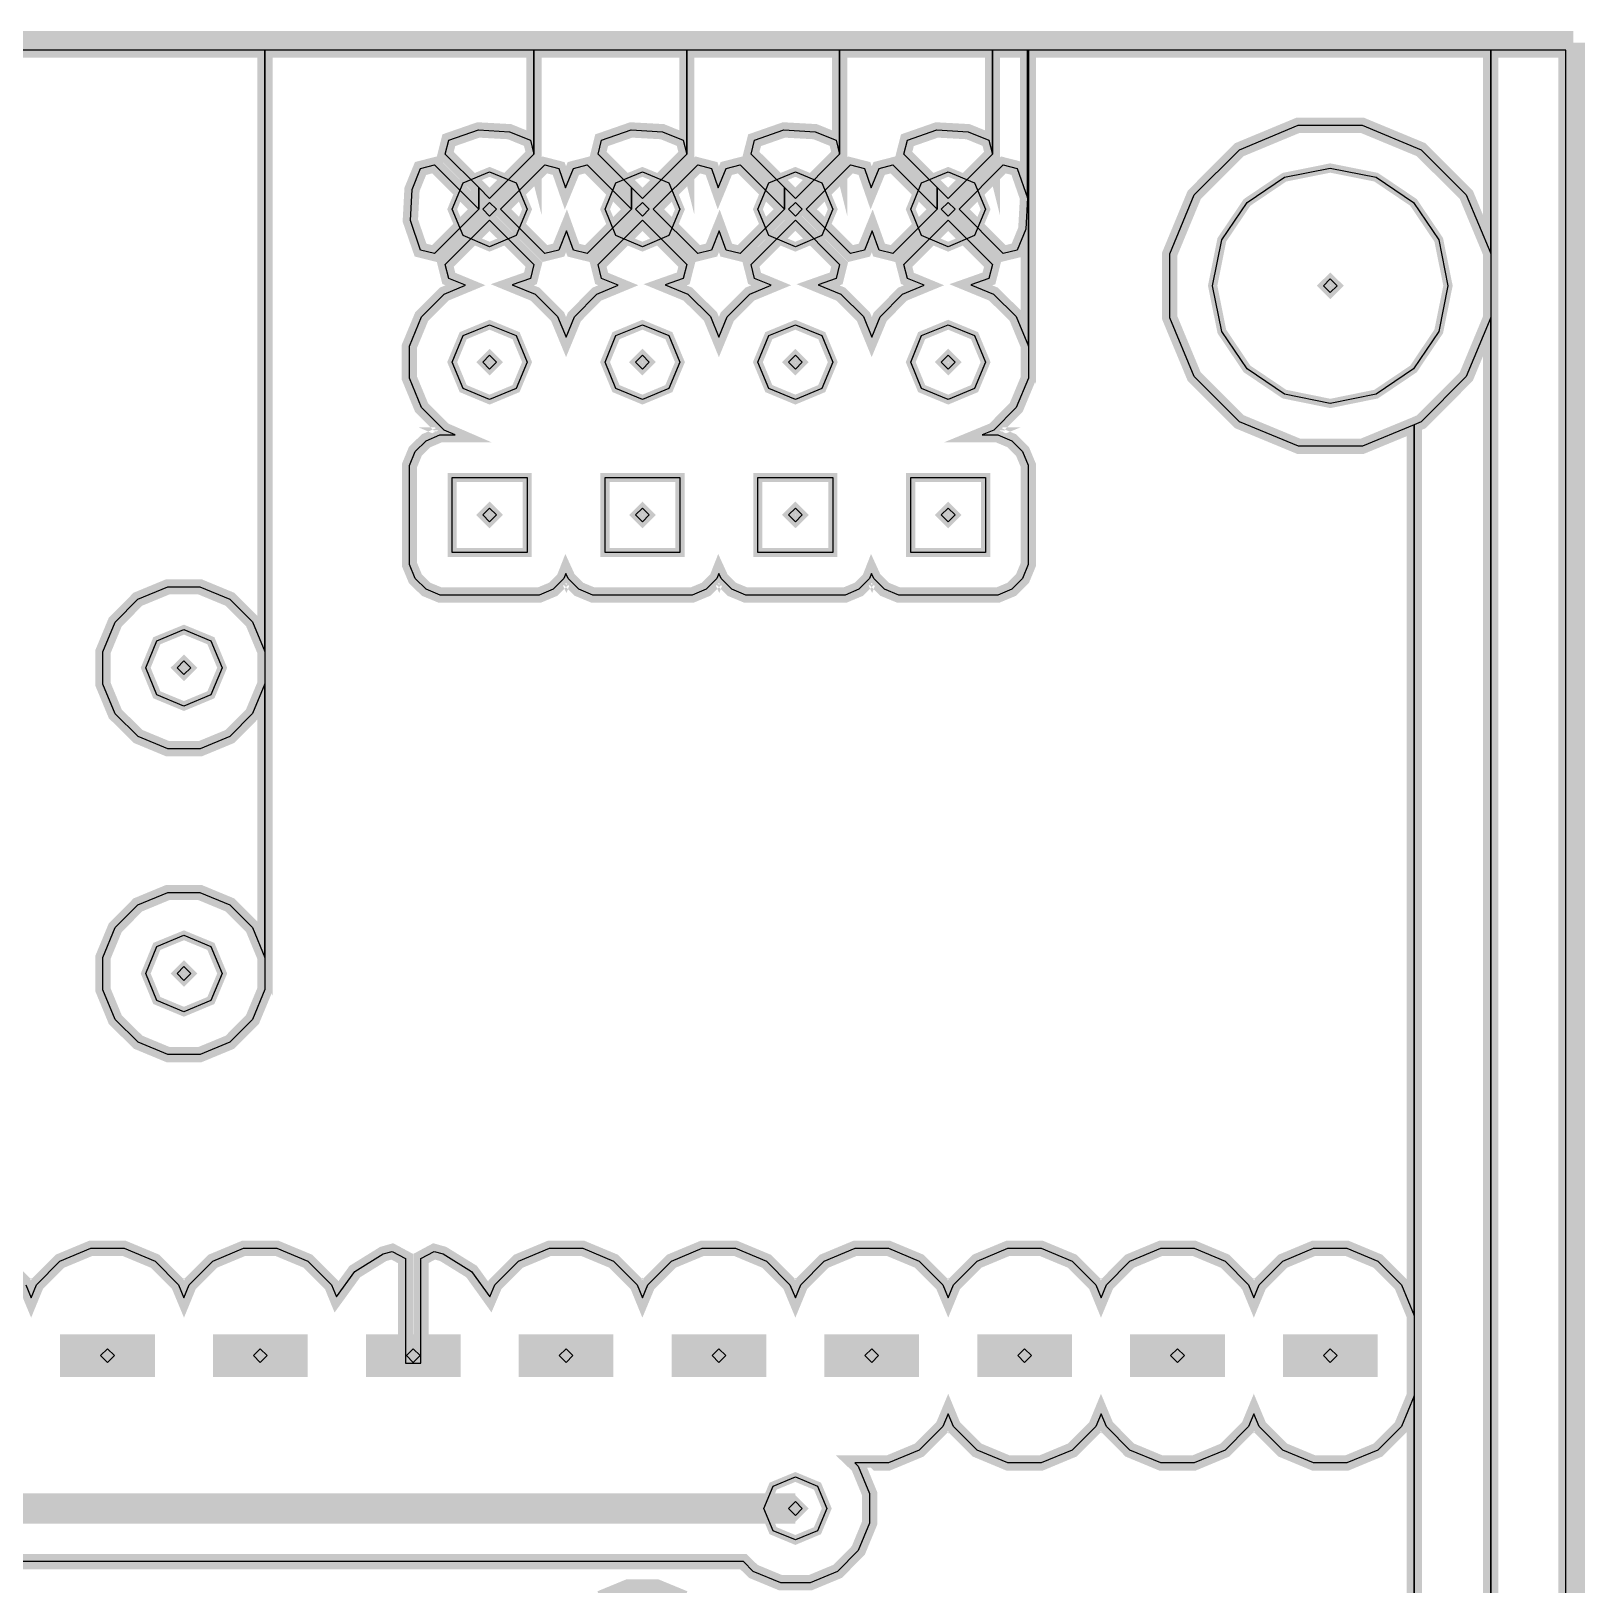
# Model space of a CAD drawing. Extents: x 0 to 6.22, y 0 to 4.04.
# Drawn here: x 3.082 to 4.099, y 0.967 to 1.984 of the extents above; entities that cross this region are included whole.
import ezdxf

# ---------------------------------------------------------------- set-up
doc = ezdxf.new("R2010")
doc.units = 0
doc.layers.get('0').update_dxf_attribs({"linetype": 'CONTINUOUS'})

msp = doc.modelspace()

# ---------------------------------------------------------------- linework, layer by layer
at = {"color": 0}
for points, const_width in [([(4.09158, 1.97613), (2.1231, 1.97613)], 0.015), ([(4.09158, 0.00764974), (4.09158, 1.97613)], 0.015), ([(3.06358, 1.17882), (3.079, 1.16341), (3.08251, 1.15495), (3.08599, 1.16341), (3.1014, 1.17882), (3.12158, 1.18723), (3.14339, 1.18723), (3.16357, 1.17882), (3.17899, 1.16341), (3.18251, 1.15495), (3.18599, 1.16341), (3.20139, 1.17882), (3.22157, 1.18723), (3.24337, 1.18723), (3.26361, 1.17882), (3.27903, 1.16341), (3.28228, 1.15544), (3.29432, 1.17204), (3.31287, 1.18354), (3.31879, 1.18522), (3.32747, 1.18056), (3.32747, 1.11203), (3.33751, 1.11203), (3.33751, 1.18056), (3.34619, 1.18522), (3.35211, 1.18354), (3.37071, 1.17204), (3.3826, 1.15544), (3.38601, 1.16341), (3.40142, 1.17882), (3.4216, 1.18723), (3.44342, 1.18723), (3.4636, 1.17882), (3.479, 1.16341), (3.48247, 1.15495), (3.486, 1.16341), (3.50142, 1.17882), (3.5216, 1.18723), (3.5434, 1.18723), (3.56358, 1.17882), (3.579, 1.16341), (3.58251, 1.15495), (3.58599, 1.16341), (3.6014, 1.17882), (3.62158, 1.18723), (3.64339, 1.18723), (3.66357, 1.17882), (3.67899, 1.16341), (3.68251, 1.15495), (3.68599, 1.16341), (3.70139, 1.17882), (3.72157, 1.18723), (3.74338, 1.18723), (3.76361, 1.17882), (3.77903, 1.16341), (3.7825, 1.15495), (3.78603, 1.16341), (3.80138, 1.17882), (3.82161, 1.18723), (3.84343, 1.18723), (3.86361, 1.17882), (3.87901, 1.16341), (3.88249, 1.15495), (3.88601, 1.16341), (3.90142, 1.17882), (3.9216, 1.18723), (3.94342, 1.18723), (3.9636, 1.17882), (3.979, 1.16341), (3.98742, 1.14323), (3.98742, 1.72601), (3.9535, 1.71203), (3.91168, 1.71203), (3.8731, 1.72803), (3.84347, 1.75754), (3.82747, 1.796), (3.82747, 1.83783), (3.84347, 1.87642), (3.87299, 1.90603), (3.91151, 1.92204), (3.95329, 1.92204), (3.99192, 1.90603), (4.02149, 1.87651), (4.03749, 1.83806), (4.03749, 1.97114), (3.73503, 1.97114), (3.73503, 1.75662), (3.727, 1.73736), (3.71229, 1.72254), (3.70481, 1.71946), (3.7149, 1.71946), (3.72412, 1.7156), (3.73112, 1.70861), (3.73492, 1.69954), (3.73492, 1.6346), (3.73112, 1.62543), (3.72412, 1.61843), (3.715, 1.61464), (3.65012, 1.61464), (3.6409, 1.61843), (3.6339, 1.62543), (3.63238, 1.62875), (3.63108, 1.62543), (3.62408, 1.61843), (3.61501, 1.61464), (3.55007, 1.61464), (3.5409, 1.61843), (3.5339, 1.62543), (3.53239, 1.62875), (3.53108, 1.62543), (3.52408, 1.61843), (3.51497, 1.61464), (3.45008, 1.61464), (3.44092, 1.61843), (3.43392, 1.62543), (3.4324, 1.62875), (3.4311, 1.62543), (3.4241, 1.61843), (3.41499, 1.61464), (3.3501, 1.61464), (3.34093, 1.61843), (3.33388, 1.62543), (3.33008, 1.63456), (3.33008, 1.69943), (3.33388, 1.70861), (3.34093, 1.7156), (3.34999, 1.71946), (3.35992, 1.71946), (3.35281, 1.72254), (3.338, 1.73725), (3.33003, 1.75651), (3.33003, 1.77746), (3.338, 1.79671), (3.35271, 1.81153), (3.36669, 1.81733), (3.35579, 1.82183), (3.35351, 1.83094), (3.38249, 1.85992), (3.41151, 1.83094), (3.40918, 1.82183), (3.39729, 1.81765), (3.41222, 1.81153), (3.42697, 1.79682), (3.43251, 1.78342), (3.43799, 1.79671), (3.45269, 1.81153), (3.46669, 1.81733), (3.45578, 1.82183), (3.4535, 1.83094), (3.48247, 1.85992), (3.5115, 1.83094), (3.50917, 1.82183), (3.49729, 1.81765), (3.51221, 1.81153), (3.52701, 1.79682), (3.5325, 1.78342), (3.53797, 1.79671), (3.55268, 1.81153), (3.56668, 1.81733), (3.55583, 1.82183), (3.5535, 1.83094), (3.58251, 1.85992), (3.61149, 1.83094), (3.60921, 1.82183), (3.59733, 1.81765), (3.61219, 1.81153), (3.62701, 1.79682), (3.63249, 1.78342), (3.63803, 1.79671), (3.65267, 1.81153), (3.66672, 1.81733), (3.65582, 1.82183), (3.65349, 1.83094), (3.68251, 1.85992), (3.71149, 1.83094), (3.70919, 1.82183), (3.69732, 1.81765), (3.71218, 1.81153), (3.727, 1.79682), (3.73503, 1.7775), (3.73503, 1.97114), (3.73443, 1.97114), (3.73443, 1.87446), (3.73329, 1.854), (3.72771, 1.84033), (3.71858, 1.83806), (3.68961, 1.86703), (3.71858, 1.89606), (3.72771, 1.89372), (3.73443, 1.87446), (3.73443, 1.97114), (3.71149, 1.97114), (3.71149, 1.9031), (3.68251, 1.87414), (3.6754, 1.88124), (3.6754, 1.86703), (3.64638, 1.83806), (3.63732, 1.84033), (3.63281, 1.85292), (3.62771, 1.84033), (3.6186, 1.83806), (3.58957, 1.86703), (3.6186, 1.89606), (3.62771, 1.89372), (3.63211, 1.88103), (3.63732, 1.89372), (3.64638, 1.89606), (3.6754, 1.86703), (3.6754, 1.88124), (3.65349, 1.9031), (3.65582, 1.91222), (3.67507, 1.91894), (3.69547, 1.91781), (3.70919, 1.91222), (3.71149, 1.9031), (3.71149, 1.97114), (3.61149, 1.97114), (3.61149, 1.9031), (3.58251, 1.87414), (3.57542, 1.88124), (3.57542, 1.86703), (3.54639, 1.83806), (3.53733, 1.84033), (3.53276, 1.85292), (3.52767, 1.84033), (3.51861, 1.83806), (3.48958, 1.86703), (3.51861, 1.89606), (3.52767, 1.89372), (3.53211, 1.88103), (3.53733, 1.89372), (3.54639, 1.89606), (3.57542, 1.86703), (3.57542, 1.88124), (3.5535, 1.9031), (3.55583, 1.91222), (3.57508, 1.91894), (3.59549, 1.91781), (3.60921, 1.91222), (3.61149, 1.9031), (3.61149, 1.97114), (3.5115, 1.97114), (3.5115, 1.9031), (3.48247, 1.87414), (3.47542, 1.88124), (3.47542, 1.86703), (3.4464, 1.83806), (3.43728, 1.84033), (3.43278, 1.85292), (3.42768, 1.84033), (3.41863, 1.83806), (3.3896, 1.86703), (3.41863, 1.89606), (3.42768, 1.89372), (3.43207, 1.88103), (3.43728, 1.89372), (3.4464, 1.89606), (3.47542, 1.86703), (3.47542, 1.88124), (3.4535, 1.9031), (3.45578, 1.91222), (3.4751, 1.91894), (3.4955, 1.91781), (3.50917, 1.91222), (3.5115, 1.9031), (3.5115, 1.97114), (3.41151, 1.97114), (3.41151, 1.9031), (3.38249, 1.87414), (3.37537, 1.88124), (3.37537, 1.86703), (3.3464, 1.83806), (3.33729, 1.84033), (3.33062, 1.85965), (3.33171, 1.88004), (3.33729, 1.89372), (3.3464, 1.89606), (3.37537, 1.86703), (3.37537, 1.88124), (3.35351, 1.9031), (3.35579, 1.91222), (3.37511, 1.91894), (3.39551, 1.91781), (3.40918, 1.91222), (3.41151, 1.9031), (3.41151, 1.97114), (3.23551, 1.97114), (3.23551, 1.35655), (3.22738, 1.33702), (3.21263, 1.3221), (3.19308, 1.31402), (3.17199, 1.31402), (3.1525, 1.3221), (3.13758, 1.33691), (3.1295, 1.35645), (3.1295, 1.37755), (3.13758, 1.39703), (3.1524, 1.41194), (3.17193, 1.42003), (3.19299, 1.42003), (3.21251, 1.41194), (3.22738, 1.39714), (3.23551, 1.3776), (3.23551, 1.55653), (3.22738, 1.53706), (3.21263, 1.52214), (3.19308, 1.51406), (3.17199, 1.51406), (3.1525, 1.52214), (3.13758, 1.53694), (3.1295, 1.55642), (3.1295, 1.57753), (3.13758, 1.597), (3.1524, 1.61193), (3.17193, 1.62001), (3.19299, 1.62001), (3.21251, 1.61193), (3.22738, 1.59711), (3.23551, 1.57764), (3.23551, 1.97114), (3.035, 1.97114)], 0.01), ([(3.079, 1.16341), (3.08251, 1.15495), (3.08599, 1.16341), (3.1014, 1.17882), (3.12158, 1.18723), (3.14339, 1.18723), (3.16357, 1.17882), (3.17899, 1.16341), (3.18251, 1.15495), (3.18599, 1.16341), (3.20139, 1.17882), (3.22157, 1.18723), (3.24337, 1.18723), (3.26361, 1.17882), (3.27903, 1.16341), (3.28228, 1.15544), (3.29432, 1.17204), (3.31287, 1.18354), (3.31879, 1.18522), (3.32747, 1.18056), (3.32747, 1.11203), (3.33751, 1.11203), (3.33751, 1.18056), (3.34619, 1.18522), (3.35211, 1.18354), (3.37071, 1.17204), (3.3826, 1.15544), (3.38601, 1.16341), (3.40142, 1.17882), (3.4216, 1.18723), (3.44342, 1.18723), (3.4636, 1.17882), (3.479, 1.16341), (3.48247, 1.15495), (3.486, 1.16341), (3.50142, 1.17882), (3.5216, 1.18723), (3.5434, 1.18723), (3.56358, 1.17882), (3.579, 1.16341), (3.58251, 1.15495), (3.58599, 1.16341), (3.6014, 1.17882), (3.62158, 1.18723), (3.64339, 1.18723), (3.66357, 1.17882), (3.67899, 1.16341), (3.68251, 1.15495), (3.68599, 1.16341), (3.70139, 1.17882), (3.72157, 1.18723), (3.74338, 1.18723), (3.76361, 1.17882), (3.77903, 1.16341), (3.7825, 1.15495), (3.78603, 1.16341), (3.80138, 1.17882), (3.82161, 1.18723), (3.84343, 1.18723), (3.86361, 1.17882), (3.87901, 1.16341), (3.88249, 1.15495), (3.88601, 1.16341), (3.90142, 1.17882), (3.9216, 1.18723), (3.94342, 1.18723), (3.9636, 1.17882), (3.979, 1.16341), (3.98742, 1.14323), (3.98742, 1.72601), (3.9535, 1.71203), (3.91168, 1.71203), (3.8731, 1.72803), (3.84347, 1.75754), (3.82747, 1.796), (3.82747, 1.83783), (3.84347, 1.87642), (3.87299, 1.90603), (3.91151, 1.92204), (3.95329, 1.92204), (3.99192, 1.90603), (4.02149, 1.87651), (4.03749, 1.83806), (4.03749, 1.97114), (3.73503, 1.97114), (3.73503, 1.75662), (3.727, 1.73736), (3.71229, 1.72254), (3.70481, 1.71946), (3.7149, 1.71946), (3.72412, 1.7156), (3.73112, 1.70861), (3.73492, 1.69954), (3.73492, 1.6346), (3.73112, 1.62543), (3.72412, 1.61843), (3.715, 1.61464), (3.65012, 1.61464), (3.6409, 1.61843), (3.6339, 1.62543), (3.63238, 1.62875), (3.63108, 1.62543), (3.62408, 1.61843), (3.61501, 1.61464), (3.55007, 1.61464), (3.5409, 1.61843), (3.5339, 1.62543), (3.53239, 1.62875), (3.53108, 1.62543), (3.52408, 1.61843), (3.51497, 1.61464), (3.45008, 1.61464), (3.44092, 1.61843), (3.43392, 1.62543), (3.4324, 1.62875), (3.4311, 1.62543), (3.4241, 1.61843), (3.41499, 1.61464), (3.3501, 1.61464), (3.34093, 1.61843), (3.33388, 1.62543), (3.33008, 1.63456), (3.33008, 1.69943), (3.33388, 1.70861), (3.34093, 1.7156), (3.34999, 1.71946), (3.35992, 1.71946), (3.35281, 1.72254), (3.338, 1.73725), (3.33003, 1.75651), (3.33003, 1.77746), (3.338, 1.79671), (3.35271, 1.81153), (3.36669, 1.81733), (3.35579, 1.82183), (3.35351, 1.83094), (3.38249, 1.85992), (3.41151, 1.83094), (3.40918, 1.82183), (3.39729, 1.81765), (3.41222, 1.81153), (3.42697, 1.79682), (3.43251, 1.78342), (3.43799, 1.79671), (3.45269, 1.81153), (3.46669, 1.81733), (3.45578, 1.82183), (3.4535, 1.83094), (3.48247, 1.85992), (3.5115, 1.83094), (3.50917, 1.82183), (3.49729, 1.81765), (3.51221, 1.81153), (3.52701, 1.79682), (3.5325, 1.78342), (3.53797, 1.79671), (3.55268, 1.81153), (3.56668, 1.81733), (3.55583, 1.82183), (3.5535, 1.83094), (3.58251, 1.85992), (3.61149, 1.83094), (3.60921, 1.82183), (3.59733, 1.81765), (3.61219, 1.81153), (3.62701, 1.79682), (3.63249, 1.78342), (3.63803, 1.79671), (3.65267, 1.81153), (3.66672, 1.81733), (3.65582, 1.82183), (3.65349, 1.83094), (3.68251, 1.85992), (3.71149, 1.83094), (3.70919, 1.82183), (3.69732, 1.81765), (3.71218, 1.81153), (3.727, 1.79682), (3.73503, 1.7775), (3.73503, 1.97114), (3.73443, 1.97114), (3.73443, 1.87446), (3.73329, 1.854), (3.72771, 1.84033), (3.71858, 1.83806), (3.68961, 1.86703), (3.71858, 1.89606), (3.72771, 1.89372), (3.73443, 1.87446), (3.73443, 1.97114), (3.71149, 1.97114), (3.71149, 1.9031), (3.68251, 1.87414), (3.6754, 1.88124), (3.6754, 1.86703), (3.64638, 1.83806), (3.63732, 1.84033), (3.63281, 1.85292), (3.62771, 1.84033), (3.6186, 1.83806), (3.58957, 1.86703), (3.6186, 1.89606), (3.62771, 1.89372), (3.63211, 1.88103), (3.63732, 1.89372), (3.64638, 1.89606), (3.6754, 1.86703), (3.6754, 1.88124), (3.65349, 1.9031), (3.65582, 1.91222), (3.67507, 1.91894), (3.69547, 1.91781), (3.70919, 1.91222), (3.71149, 1.9031), (3.71149, 1.97114), (3.61149, 1.97114), (3.61149, 1.9031), (3.58251, 1.87414), (3.57542, 1.88124), (3.57542, 1.86703), (3.54639, 1.83806), (3.53733, 1.84033), (3.53276, 1.85292), (3.52767, 1.84033), (3.51861, 1.83806), (3.48958, 1.86703), (3.51861, 1.89606), (3.52767, 1.89372), (3.53211, 1.88103), (3.53733, 1.89372), (3.54639, 1.89606), (3.57542, 1.86703), (3.57542, 1.88124), (3.5535, 1.9031), (3.55583, 1.91222), (3.57508, 1.91894), (3.59549, 1.91781), (3.60921, 1.91222), (3.61149, 1.9031), (3.61149, 1.97114), (3.5115, 1.97114), (3.5115, 1.9031), (3.48247, 1.87414), (3.47542, 1.88124), (3.47542, 1.86703), (3.4464, 1.83806), (3.43728, 1.84033), (3.43278, 1.85292), (3.42768, 1.84033), (3.41863, 1.83806), (3.3896, 1.86703), (3.41863, 1.89606), (3.42768, 1.89372), (3.43207, 1.88103), (3.43728, 1.89372), (3.4464, 1.89606), (3.47542, 1.86703), (3.47542, 1.88124), (3.4535, 1.9031), (3.45578, 1.91222), (3.4751, 1.91894), (3.4955, 1.91781), (3.50917, 1.91222), (3.5115, 1.9031), (3.5115, 1.97114), (3.41151, 1.97114), (3.41151, 1.9031), (3.38249, 1.87414), (3.37537, 1.88124), (3.37537, 1.86703), (3.3464, 1.83806), (3.33729, 1.84033), (3.33062, 1.85965), (3.33171, 1.88004), (3.33729, 1.89372), (3.3464, 1.89606), (3.37537, 1.86703), (3.37537, 1.88124), (3.35351, 1.9031), (3.35579, 1.91222), (3.37511, 1.91894), (3.39551, 1.91781), (3.40918, 1.91222), (3.41151, 1.9031), (3.41151, 1.97114), (3.23551, 1.97114), (3.23551, 1.35655), (3.22738, 1.33702), (3.21263, 1.3221), (3.19308, 1.31402), (3.17199, 1.31402), (3.1525, 1.3221), (3.13758, 1.33691), (3.1295, 1.35645), (3.1295, 1.37755), (3.13758, 1.39703), (3.1524, 1.41194), (3.17193, 1.42003), (3.19299, 1.42003), (3.21251, 1.41194), (3.22738, 1.39714), (3.23551, 1.3776), (3.23551, 1.55653), (3.22738, 1.53706), (3.21263, 1.52214), (3.19308, 1.51406), (3.17199, 1.51406), (3.1525, 1.52214), (3.13758, 1.53694), (3.1295, 1.55642), (3.1295, 1.57753), (3.13758, 1.597), (3.1524, 1.61193), (3.17193, 1.62001), (3.19299, 1.62001), (3.21251, 1.61193), (3.22738, 1.59711), (3.23551, 1.57764), (3.23551, 1.97114), (3.035, 1.97114)], 0.006), ([(4.08658, 1.97114), (4.03749, 1.97114), (4.03749, 0.146212)], 0.01), ([(4.08658, 0.0126411), (4.08658, 1.97114), (4.08658, 1.97114), (4.03749, 1.97114), (4.03749, 0.146212)], 0.006), ([(4.08658, 0.0126411), (4.08658, 1.97114)], 0.01), ([(3.40701, 1.86703), (3.39979, 1.84978), (3.38249, 1.84256), (3.36518, 1.84978), (3.35801, 1.86703), (3.36518, 1.88439), (3.38249, 1.89154), (3.39979, 1.88439), (3.40701, 1.86703)], 0.006), ([(3.507, 1.86703), (3.49978, 1.84978), (3.48247, 1.84256), (3.46517, 1.84978), (3.45801, 1.86703), (3.46517, 1.88439), (3.48247, 1.89154), (3.49978, 1.88439), (3.507, 1.86703)], 0.006), ([(3.60699, 1.86703), (3.59978, 1.84978), (3.58251, 1.84256), (3.56515, 1.84978), (3.558, 1.86703), (3.56515, 1.88439), (3.58251, 1.89154), (3.59978, 1.88439), (3.60699, 1.86703)], 0.006), ([(3.70697, 1.86703), (3.69976, 1.84978), (3.68251, 1.84256), (3.66515, 1.84978), (3.65799, 1.86703), (3.66515, 1.88439), (3.68251, 1.89154), (3.69976, 1.88439), (3.70697, 1.86703)], 0.006), ([(4.0095, 1.81706), (4.00342, 1.78711), (3.98693, 1.76258), (3.96246, 1.7461), (3.93251, 1.74001), (3.9025, 1.7461), (3.87804, 1.76258), (3.86154, 1.78711), (3.85553, 1.81706), (3.86154, 1.84706), (3.87804, 1.87153), (3.9025, 1.88803), (3.93251, 1.89404), (3.96246, 1.88803), (3.98693, 1.87153), (4.00342, 1.84706), (4.0095, 1.81706)], 0.006), ([(4.03749, 0.188043), (4.03749, 1.79622), (4.02149, 1.75765), (3.99203, 1.72803), (3.98742, 1.72601), (3.98742, 0.790853)], 0.01), ([(4.03749, 0.188043), (4.03749, 1.79622), (4.02149, 1.75765), (3.99203, 1.72803), (3.98742, 1.72601), (3.98742, 0.790853)], 0.006), ([(3.40701, 1.76704), (3.39979, 1.74972), (3.38249, 1.74251), (3.36518, 1.74972), (3.35801, 1.76704), (3.36518, 1.78435), (3.38249, 1.7915), (3.39979, 1.78435), (3.40701, 1.76704)], 0.006), ([(3.507, 1.76704), (3.49978, 1.74972), (3.48247, 1.74251), (3.46517, 1.74972), (3.45801, 1.76704), (3.46517, 1.78435), (3.48247, 1.7915), (3.49978, 1.78435), (3.507, 1.76704)], 0.006), ([(3.60699, 1.76704), (3.59978, 1.74972), (3.58251, 1.74251), (3.56515, 1.74972), (3.558, 1.76704), (3.56515, 1.78435), (3.58251, 1.7915), (3.59978, 1.78435), (3.60699, 1.76704)], 0.006), ([(3.70697, 1.76704), (3.69976, 1.74972), (3.68251, 1.74251), (3.66515, 1.74972), (3.65799, 1.76704), (3.66515, 1.78435), (3.68251, 1.7915), (3.69976, 1.78435), (3.70697, 1.76704)], 0.006), ([(3.20751, 1.56706), (3.20014, 1.54938), (3.18251, 1.54204), (3.16476, 1.54938), (3.1575, 1.56706), (3.16476, 1.58475), (3.18251, 1.59201), (3.20014, 1.58475), (3.20751, 1.56706)], 0.006), ([(3.20751, 1.36702), (3.20014, 1.34939), (3.18251, 1.34201), (3.16476, 1.34939), (3.1575, 1.36702), (3.16476, 1.38477), (3.18251, 1.39204), (3.20014, 1.38477), (3.20751, 1.36702)], 0.006), ([(3.13249, 1.10303), (3.13249, 1.13102)], 0.062), ([(3.23247, 1.10303), (3.23247, 1.13102)], 0.062), ([(3.33251, 1.10303), (3.33251, 1.13102)], 0.062), ([(3.43251, 1.10303), (3.43251, 1.13102)], 0.062), ([(3.5325, 1.10303), (3.5325, 1.13102)], 0.062), ([(3.63249, 1.10303), (3.63249, 1.13102)], 0.062), ([(3.73247, 1.10303), (3.73247, 1.13102)], 0.062), ([(3.83251, 1.10303), (3.83251, 1.13102)], 0.062), ([(3.93251, 1.10303), (3.93251, 1.13102)], 0.062), ([(3.98742, 0.843207), (3.98742, 1.09082), (3.979, 1.07064), (3.9636, 1.05523), (3.94342, 1.04682), (3.9216, 1.04682), (3.90142, 1.05523), (3.88601, 1.07064), (3.88249, 1.07905), (3.87901, 1.07064), (3.86361, 1.05523), (3.84343, 1.04682), (3.82161, 1.04682), (3.80138, 1.05523), (3.78603, 1.07064), (3.7825, 1.07905), (3.77903, 1.07064), (3.76361, 1.05523), (3.74338, 1.04682), (3.72157, 1.04682), (3.70139, 1.05523), (3.68599, 1.07064), (3.68251, 1.07905), (3.67899, 1.07064), (3.66357, 1.05523), (3.64339, 1.04682), (3.62142, 1.04682), (3.62369, 1.04465), (3.63108, 1.02675), (3.63108, 1.00743), (3.62369, 0.989529), (3.61008, 0.975857), (3.59218, 0.968425), (3.57292, 0.968425), (3.55501, 0.975857), (3.5485, 0.98226), (2.76639, 0.98226)], 0.01), ([(3.98742, 0.843207), (3.98742, 1.09082), (3.979, 1.07064), (3.9636, 1.05523), (3.94342, 1.04682), (3.9216, 1.04682), (3.90142, 1.05523), (3.88601, 1.07064), (3.88249, 1.07905), (3.87901, 1.07064), (3.86361, 1.05523), (3.84343, 1.04682), (3.82161, 1.04682), (3.80138, 1.05523), (3.78603, 1.07064), (3.7825, 1.07905), (3.77903, 1.07064), (3.76361, 1.05523), (3.74338, 1.04682), (3.72157, 1.04682), (3.70139, 1.05523), (3.68599, 1.07064), (3.68251, 1.07905), (3.67899, 1.07064), (3.66357, 1.05523), (3.64339, 1.04682), (3.62142, 1.04682), (3.62369, 1.04465), (3.63108, 1.02675), (3.63108, 1.00743), (3.62369, 0.989529), (3.61008, 0.975857), (3.59218, 0.968425), (3.57292, 0.968425), (3.55501, 0.975857), (3.5485, 0.98226), (2.76639, 0.98226)], 0.006), ([(3.60308, 1.01704), (3.597, 1.0025), (3.58251, 0.996419), (3.56793, 1.0025), (3.5619, 1.01704), (3.56793, 1.03163), (3.58251, 1.03765), (3.597, 1.03163), (3.60308, 1.01704)], 0.006), ([(3.58251, 1.01704), (2.73247, 1.01704)], 0.0197), ([(3.45492, 0.958225), (3.47282, 0.965603), (3.49208, 0.965603), (3.50999, 0.958225)], 0.01), ([(3.45492, 0.958225), (3.47282, 0.965603), (3.49208, 0.965603), (3.50999, 0.958225)], 0.006)]:
    msp.add_lwpolyline(points, dxfattribs=dict(at, const_width=const_width))
for points in [[(3.079, 1.16341), (3.08251, 1.15495), (3.08599, 1.16341), (3.1014, 1.17882), (3.12158, 1.18723), (3.14339, 1.18723), (3.16357, 1.17882), (3.17899, 1.16341), (3.18251, 1.15495), (3.18599, 1.16341), (3.20139, 1.17882), (3.22157, 1.18723), (3.24337, 1.18723), (3.26361, 1.17882), (3.27903, 1.16341), (3.28228, 1.15544), (3.29432, 1.17204), (3.31287, 1.18354), (3.31879, 1.18522), (3.32747, 1.18056), (3.32747, 1.11203), (3.33751, 1.11203), (3.33751, 1.18056), (3.34619, 1.18522), (3.35211, 1.18354), (3.37071, 1.17204), (3.3826, 1.15544), (3.38601, 1.16341), (3.40142, 1.17882), (3.4216, 1.18723), (3.44342, 1.18723), (3.4636, 1.17882), (3.479, 1.16341), (3.48247, 1.15495), (3.486, 1.16341), (3.50142, 1.17882), (3.5216, 1.18723), (3.5434, 1.18723), (3.56358, 1.17882), (3.579, 1.16341), (3.58251, 1.15495), (3.58599, 1.16341), (3.6014, 1.17882), (3.62158, 1.18723), (3.64339, 1.18723), (3.66357, 1.17882), (3.67899, 1.16341), (3.68251, 1.15495), (3.68599, 1.16341), (3.70139, 1.17882), (3.72157, 1.18723), (3.74338, 1.18723), (3.76361, 1.17882), (3.77903, 1.16341), (3.7825, 1.15495), (3.78603, 1.16341), (3.80138, 1.17882), (3.82161, 1.18723), (3.84343, 1.18723), (3.86361, 1.17882), (3.87901, 1.16341), (3.88249, 1.15495), (3.88601, 1.16341), (3.90142, 1.17882), (3.9216, 1.18723), (3.94342, 1.18723), (3.9636, 1.17882), (3.979, 1.16341), (3.98742, 1.14323), (3.98742, 1.72601), (3.9535, 1.71203), (3.91168, 1.71203), (3.8731, 1.72803), (3.84347, 1.75754), (3.82747, 1.796), (3.82747, 1.83783), (3.84347, 1.87642), (3.87299, 1.90603), (3.91151, 1.92204), (3.95329, 1.92204), (3.99192, 1.90603), (4.02149, 1.87651), (4.03749, 1.83806), (4.03749, 1.97114), (3.73503, 1.97114), (3.73503, 1.75662), (3.727, 1.73736), (3.71229, 1.72254), (3.70481, 1.71946), (3.7149, 1.71946), (3.72412, 1.7156), (3.73112, 1.70861), (3.73492, 1.69954), (3.73492, 1.6346), (3.73112, 1.62543), (3.72412, 1.61843), (3.715, 1.61464), (3.65012, 1.61464), (3.6409, 1.61843), (3.6339, 1.62543), (3.63238, 1.62875), (3.63108, 1.62543), (3.62408, 1.61843), (3.61501, 1.61464), (3.55007, 1.61464), (3.5409, 1.61843), (3.5339, 1.62543), (3.53239, 1.62875), (3.53108, 1.62543), (3.52408, 1.61843), (3.51497, 1.61464), (3.45008, 1.61464), (3.44092, 1.61843), (3.43392, 1.62543), (3.4324, 1.62875), (3.4311, 1.62543), (3.4241, 1.61843), (3.41499, 1.61464), (3.3501, 1.61464), (3.34093, 1.61843), (3.33388, 1.62543), (3.33008, 1.63456), (3.33008, 1.69943), (3.33388, 1.70861), (3.34093, 1.7156), (3.34999, 1.71946), (3.35992, 1.71946), (3.35281, 1.72254), (3.338, 1.73725), (3.33003, 1.75651), (3.33003, 1.77746), (3.338, 1.79671), (3.35271, 1.81153), (3.36669, 1.81733), (3.35579, 1.82183), (3.35351, 1.83094), (3.38249, 1.85992), (3.41151, 1.83094), (3.40918, 1.82183), (3.39729, 1.81765), (3.41222, 1.81153), (3.42697, 1.79682), (3.43251, 1.78342), (3.43799, 1.79671), (3.45269, 1.81153), (3.46669, 1.81733), (3.45578, 1.82183), (3.4535, 1.83094), (3.48247, 1.85992), (3.5115, 1.83094), (3.50917, 1.82183), (3.49729, 1.81765), (3.51221, 1.81153), (3.52701, 1.79682), (3.5325, 1.78342), (3.53797, 1.79671), (3.55268, 1.81153), (3.56668, 1.81733), (3.55583, 1.82183), (3.5535, 1.83094), (3.58251, 1.85992), (3.61149, 1.83094), (3.60921, 1.82183), (3.59733, 1.81765), (3.61219, 1.81153), (3.62701, 1.79682), (3.63249, 1.78342), (3.63803, 1.79671), (3.65267, 1.81153), (3.66672, 1.81733), (3.65582, 1.82183), (3.65349, 1.83094), (3.68251, 1.85992), (3.71149, 1.83094), (3.70919, 1.82183), (3.69732, 1.81765), (3.71218, 1.81153), (3.727, 1.79682), (3.73503, 1.7775), (3.73503, 1.97114), (3.73443, 1.97114), (3.73443, 1.87446), (3.73329, 1.854), (3.72771, 1.84033), (3.71858, 1.83806), (3.68961, 1.86703), (3.71858, 1.89606), (3.72771, 1.89372), (3.73443, 1.87446), (3.73443, 1.97114), (3.71149, 1.97114), (3.71149, 1.9031), (3.68251, 1.87414), (3.6754, 1.88124), (3.6754, 1.86703), (3.64638, 1.83806), (3.63732, 1.84033), (3.63281, 1.85292), (3.62771, 1.84033), (3.6186, 1.83806), (3.58957, 1.86703), (3.6186, 1.89606), (3.62771, 1.89372), (3.63211, 1.88103), (3.63732, 1.89372), (3.64638, 1.89606), (3.6754, 1.86703), (3.6754, 1.88124), (3.65349, 1.9031), (3.65582, 1.91222), (3.67507, 1.91894), (3.69547, 1.91781), (3.70919, 1.91222), (3.71149, 1.9031), (3.71149, 1.97114), (3.61149, 1.97114), (3.61149, 1.9031), (3.58251, 1.87414), (3.57542, 1.88124), (3.57542, 1.86703), (3.54639, 1.83806), (3.53733, 1.84033), (3.53276, 1.85292), (3.52767, 1.84033), (3.51861, 1.83806), (3.48958, 1.86703), (3.51861, 1.89606), (3.52767, 1.89372), (3.53211, 1.88103), (3.53733, 1.89372), (3.54639, 1.89606), (3.57542, 1.86703), (3.57542, 1.88124), (3.5535, 1.9031), (3.55583, 1.91222), (3.57508, 1.91894), (3.59549, 1.91781), (3.60921, 1.91222), (3.61149, 1.9031), (3.61149, 1.97114), (3.5115, 1.97114), (3.5115, 1.9031), (3.48247, 1.87414), (3.47542, 1.88124), (3.47542, 1.86703), (3.4464, 1.83806), (3.43728, 1.84033), (3.43278, 1.85292), (3.42768, 1.84033), (3.41863, 1.83806), (3.3896, 1.86703), (3.41863, 1.89606), (3.42768, 1.89372), (3.43207, 1.88103), (3.43728, 1.89372), (3.4464, 1.89606), (3.47542, 1.86703), (3.47542, 1.88124), (3.4535, 1.9031), (3.45578, 1.91222), (3.4751, 1.91894), (3.4955, 1.91781), (3.50917, 1.91222), (3.5115, 1.9031), (3.5115, 1.97114), (3.41151, 1.97114), (3.41151, 1.9031), (3.38249, 1.87414), (3.37537, 1.88124), (3.37537, 1.86703), (3.3464, 1.83806), (3.33729, 1.84033), (3.33062, 1.85965), (3.33171, 1.88004), (3.33729, 1.89372), (3.3464, 1.89606), (3.37537, 1.86703), (3.37537, 1.88124), (3.35351, 1.9031), (3.35579, 1.91222), (3.37511, 1.91894), (3.39551, 1.91781), (3.40918, 1.91222), (3.41151, 1.9031), (3.41151, 1.97114), (3.23551, 1.97114), (3.23551, 1.35655), (3.22738, 1.33702), (3.21263, 1.3221), (3.19308, 1.31402), (3.17199, 1.31402), (3.1525, 1.3221), (3.13758, 1.33691), (3.1295, 1.35645), (3.1295, 1.37755), (3.13758, 1.39703), (3.1524, 1.41194), (3.17193, 1.42003), (3.19299, 1.42003), (3.21251, 1.41194), (3.22738, 1.39714), (3.23551, 1.3776), (3.23551, 1.55653), (3.22738, 1.53706), (3.21263, 1.52214), (3.19308, 1.51406), (3.17199, 1.51406), (3.1525, 1.52214), (3.13758, 1.53694), (3.1295, 1.55642), (3.1295, 1.57753), (3.13758, 1.597), (3.1524, 1.61193), (3.17193, 1.62001), (3.19299, 1.62001), (3.21251, 1.61193), (3.22738, 1.59711), (3.23551, 1.57764), (3.23551, 1.97114), (3.035, 1.97114)], [(4.08658, 1.97114), (4.03749, 1.97114), (4.03749, 0.146212)], [(4.08658, 0.0126411), (4.08658, 1.97114)], [(3.40701, 1.86703), (3.39979, 1.84978), (3.38249, 1.84256), (3.36518, 1.84978), (3.35801, 1.86703), (3.36518, 1.88439), (3.38249, 1.89154), (3.39979, 1.88439), (3.40701, 1.86703)], [(3.507, 1.86703), (3.49978, 1.84978), (3.48247, 1.84256), (3.46517, 1.84978), (3.45801, 1.86703), (3.46517, 1.88439), (3.48247, 1.89154), (3.49978, 1.88439), (3.507, 1.86703)], [(3.60699, 1.86703), (3.59978, 1.84978), (3.58251, 1.84256), (3.56515, 1.84978), (3.558, 1.86703), (3.56515, 1.88439), (3.58251, 1.89154), (3.59978, 1.88439), (3.60699, 1.86703)], [(3.70697, 1.86703), (3.69976, 1.84978), (3.68251, 1.84256), (3.66515, 1.84978), (3.65799, 1.86703), (3.66515, 1.88439), (3.68251, 1.89154), (3.69976, 1.88439), (3.70697, 1.86703)], [(4.0095, 1.81706), (4.00342, 1.78711), (3.98693, 1.76258), (3.96246, 1.7461), (3.93251, 1.74001), (3.9025, 1.7461), (3.87804, 1.76258), (3.86154, 1.78711), (3.85553, 1.81706), (3.86154, 1.84706), (3.87804, 1.87153), (3.9025, 1.88803), (3.93251, 1.89404), (3.96246, 1.88803), (3.98693, 1.87153), (4.00342, 1.84706), (4.0095, 1.81706)], [(3.40701, 1.76704), (3.39979, 1.74972), (3.38249, 1.74251), (3.36518, 1.74972), (3.35801, 1.76704), (3.36518, 1.78435), (3.38249, 1.7915), (3.39979, 1.78435), (3.40701, 1.76704)], [(3.507, 1.76704), (3.49978, 1.74972), (3.48247, 1.74251), (3.46517, 1.74972), (3.45801, 1.76704), (3.46517, 1.78435), (3.48247, 1.7915), (3.49978, 1.78435), (3.507, 1.76704)], [(3.60699, 1.76704), (3.59978, 1.74972), (3.58251, 1.74251), (3.56515, 1.74972), (3.558, 1.76704), (3.56515, 1.78435), (3.58251, 1.7915), (3.59978, 1.78435), (3.60699, 1.76704)], [(3.70697, 1.76704), (3.69976, 1.74972), (3.68251, 1.74251), (3.66515, 1.74972), (3.65799, 1.76704), (3.66515, 1.78435), (3.68251, 1.7915), (3.69976, 1.78435), (3.70697, 1.76704)], [(4.03749, 0.188043), (4.03749, 1.79622), (4.02149, 1.75765), (3.99203, 1.72803), (3.98742, 1.72601), (3.98742, 0.790853)], [(3.20751, 1.56706), (3.20014, 1.54938), (3.18251, 1.54204), (3.16476, 1.54938), (3.1575, 1.56706), (3.16476, 1.58475), (3.18251, 1.59201), (3.20014, 1.58475), (3.20751, 1.56706)], [(3.20751, 1.36702), (3.20014, 1.34939), (3.18251, 1.34201), (3.16476, 1.34939), (3.1575, 1.36702), (3.16476, 1.38477), (3.18251, 1.39204), (3.20014, 1.38477), (3.20751, 1.36702)], [(3.98742, 0.843207), (3.98742, 1.09082), (3.979, 1.07064), (3.9636, 1.05523), (3.94342, 1.04682), (3.9216, 1.04682), (3.90142, 1.05523), (3.88601, 1.07064), (3.88249, 1.07905), (3.87901, 1.07064), (3.86361, 1.05523), (3.84343, 1.04682), (3.82161, 1.04682), (3.80138, 1.05523), (3.78603, 1.07064), (3.7825, 1.07905), (3.77903, 1.07064), (3.76361, 1.05523), (3.74338, 1.04682), (3.72157, 1.04682), (3.70139, 1.05523), (3.68599, 1.07064), (3.68251, 1.07905), (3.67899, 1.07064), (3.66357, 1.05523), (3.64339, 1.04682), (3.62142, 1.04682), (3.62369, 1.04465), (3.63108, 1.02675), (3.63108, 1.00743), (3.62369, 0.989529), (3.61008, 0.975857), (3.59218, 0.968425), (3.57292, 0.968425), (3.55501, 0.975857), (3.5485, 0.98226), (2.76639, 0.98226)], [(3.60308, 1.01704), (3.597, 1.0025), (3.58251, 0.996419), (3.56793, 1.0025), (3.5619, 1.01704), (3.56793, 1.03163), (3.58251, 1.03765), (3.597, 1.03163), (3.60308, 1.01704)]]:
    msp.add_lwpolyline(points, dxfattribs=at)
at = {"color": 7, "const_width": 0.006}
for points in [[(3.38699, 1.86703), (3.38249, 1.86253), (3.37799, 1.86703), (3.38249, 1.87153), (3.38699, 1.86703)], [(3.48697, 1.86703), (3.48247, 1.86253), (3.47797, 1.86703), (3.48247, 1.87153), (3.48697, 1.86703)], [(3.58703, 1.86703), (3.58251, 1.86253), (3.57801, 1.86703), (3.58251, 1.87153), (3.58703, 1.86703)], [(3.68701, 1.86703), (3.68251, 1.86253), (3.678, 1.86703), (3.68251, 1.87153), (3.68701, 1.86703)], [(3.93701, 1.81706), (3.93251, 1.81256), (3.928, 1.81706), (3.93251, 1.8215), (3.93701, 1.81706)], [(3.38699, 1.76704), (3.38249, 1.76253), (3.37799, 1.76704), (3.38249, 1.77154), (3.38699, 1.76704)], [(3.48697, 1.76704), (3.48247, 1.76253), (3.47797, 1.76704), (3.48247, 1.77154), (3.48697, 1.76704)], [(3.58703, 1.76704), (3.58251, 1.76253), (3.57801, 1.76704), (3.58251, 1.77154), (3.58703, 1.76704)], [(3.68701, 1.76704), (3.68251, 1.76253), (3.678, 1.76704), (3.68251, 1.77154), (3.68701, 1.76704)], [(3.38699, 1.66704), (3.38249, 1.66254), (3.37799, 1.66704), (3.38249, 1.67156), (3.38699, 1.66704)], [(3.48697, 1.66704), (3.48247, 1.66254), (3.47797, 1.66704), (3.48247, 1.67156), (3.48697, 1.66704)], [(3.58703, 1.66704), (3.58251, 1.66254), (3.57801, 1.66704), (3.58251, 1.67156), (3.58703, 1.66704)], [(3.68701, 1.66704), (3.68251, 1.66254), (3.678, 1.66704), (3.68251, 1.67156), (3.68701, 1.66704)], [(3.18701, 1.56706), (3.18251, 1.56256), (3.178, 1.56706), (3.18251, 1.5715), (3.18701, 1.56706)], [(3.18701, 1.36702), (3.18251, 1.36252), (3.178, 1.36702), (3.18251, 1.37153), (3.18701, 1.36702)], [(3.13699, 1.11702), (3.13249, 1.11252), (3.12799, 1.11702), (3.13249, 1.12153), (3.13699, 1.11702)], [(3.23697, 1.11702), (3.23247, 1.11252), (3.22797, 1.11702), (3.23247, 1.12153), (3.23697, 1.11702)], [(3.33703, 1.11702), (3.33251, 1.11252), (3.32801, 1.11702), (3.33251, 1.12153), (3.33703, 1.11702)], [(3.43701, 1.11702), (3.43251, 1.11252), (3.428, 1.11702), (3.43251, 1.12153), (3.43701, 1.11702)], [(3.537, 1.11702), (3.5325, 1.11252), (3.528, 1.11702), (3.5325, 1.12153), (3.537, 1.11702)], [(3.63699, 1.11702), (3.63249, 1.11252), (3.62799, 1.11702), (3.63249, 1.12153), (3.63699, 1.11702)], [(3.73697, 1.11702), (3.73247, 1.11252), (3.72797, 1.11702), (3.73247, 1.12153), (3.73697, 1.11702)], [(3.83703, 1.11702), (3.83251, 1.11252), (3.82801, 1.11702), (3.83251, 1.12153), (3.83703, 1.11702)], [(3.93701, 1.11702), (3.93251, 1.11252), (3.928, 1.11702), (3.93251, 1.12153), (3.93701, 1.11702)], [(3.58703, 1.01704), (3.58251, 1.01253), (3.57801, 1.01704), (3.58251, 1.02154), (3.58703, 1.01704)]]:
    msp.add_lwpolyline(points, dxfattribs=at)
at = {"color": 7}
for points in [[(3.38699, 1.86703), (3.38249, 1.86253), (3.37799, 1.86703), (3.38249, 1.87153), (3.38699, 1.86703)], [(3.48697, 1.86703), (3.48247, 1.86253), (3.47797, 1.86703), (3.48247, 1.87153), (3.48697, 1.86703)], [(3.58703, 1.86703), (3.58251, 1.86253), (3.57801, 1.86703), (3.58251, 1.87153), (3.58703, 1.86703)], [(3.68701, 1.86703), (3.68251, 1.86253), (3.678, 1.86703), (3.68251, 1.87153), (3.68701, 1.86703)], [(3.93701, 1.81706), (3.93251, 1.81256), (3.928, 1.81706), (3.93251, 1.8215), (3.93701, 1.81706)], [(3.38699, 1.76704), (3.38249, 1.76253), (3.37799, 1.76704), (3.38249, 1.77154), (3.38699, 1.76704)], [(3.48697, 1.76704), (3.48247, 1.76253), (3.47797, 1.76704), (3.48247, 1.77154), (3.48697, 1.76704)], [(3.58703, 1.76704), (3.58251, 1.76253), (3.57801, 1.76704), (3.58251, 1.77154), (3.58703, 1.76704)], [(3.68701, 1.76704), (3.68251, 1.76253), (3.678, 1.76704), (3.68251, 1.77154), (3.68701, 1.76704)], [(3.38699, 1.66704), (3.38249, 1.66254), (3.37799, 1.66704), (3.38249, 1.67156), (3.38699, 1.66704)], [(3.48697, 1.66704), (3.48247, 1.66254), (3.47797, 1.66704), (3.48247, 1.67156), (3.48697, 1.66704)], [(3.58703, 1.66704), (3.58251, 1.66254), (3.57801, 1.66704), (3.58251, 1.67156), (3.58703, 1.66704)], [(3.68701, 1.66704), (3.68251, 1.66254), (3.678, 1.66704), (3.68251, 1.67156), (3.68701, 1.66704)], [(3.18701, 1.56706), (3.18251, 1.56256), (3.178, 1.56706), (3.18251, 1.5715), (3.18701, 1.56706)], [(3.18701, 1.36702), (3.18251, 1.36252), (3.178, 1.36702), (3.18251, 1.37153), (3.18701, 1.36702)], [(3.13699, 1.11702), (3.13249, 1.11252), (3.12799, 1.11702), (3.13249, 1.12153), (3.13699, 1.11702)], [(3.23697, 1.11702), (3.23247, 1.11252), (3.22797, 1.11702), (3.23247, 1.12153), (3.23697, 1.11702)], [(3.33703, 1.11702), (3.33251, 1.11252), (3.32801, 1.11702), (3.33251, 1.12153), (3.33703, 1.11702)], [(3.43701, 1.11702), (3.43251, 1.11252), (3.428, 1.11702), (3.43251, 1.12153), (3.43701, 1.11702)], [(3.537, 1.11702), (3.5325, 1.11252), (3.528, 1.11702), (3.5325, 1.12153), (3.537, 1.11702)], [(3.63699, 1.11702), (3.63249, 1.11252), (3.62799, 1.11702), (3.63249, 1.12153), (3.63699, 1.11702)], [(3.73697, 1.11702), (3.73247, 1.11252), (3.72797, 1.11702), (3.73247, 1.12153), (3.73697, 1.11702)], [(3.83703, 1.11702), (3.83251, 1.11252), (3.82801, 1.11702), (3.83251, 1.12153), (3.83703, 1.11702)], [(3.93701, 1.11702), (3.93251, 1.11252), (3.928, 1.11702), (3.93251, 1.12153), (3.93701, 1.11702)], [(3.58703, 1.01704), (3.58251, 1.01253), (3.57801, 1.01704), (3.58251, 1.02154), (3.58703, 1.01704)]]:
    msp.add_lwpolyline(points, dxfattribs=at)
at = {"color": 0, "const_width": 0.006}
for points in [[(3.35801, 1.69151), (3.35801, 1.64253), (3.40701, 1.64253), (3.40701, 1.69151), (3.35801, 1.69151)], [(3.45801, 1.69151), (3.45801, 1.64253), (3.507, 1.64253), (3.507, 1.69151), (3.45801, 1.69151)], [(3.558, 1.69151), (3.558, 1.64253), (3.60699, 1.64253), (3.60699, 1.69151), (3.558, 1.69151)], [(3.65799, 1.69151), (3.65799, 1.64253), (3.70697, 1.64253), (3.70697, 1.69151), (3.65799, 1.69151)]]:
    msp.add_lwpolyline(points, close=True, dxfattribs=at)
at = {"color": 0}
for points in [[(3.35801, 1.69151), (3.40701, 1.69151), (3.40701, 1.64253), (3.35801, 1.64253), (3.35801, 1.69151)], [(3.45801, 1.69151), (3.507, 1.69151), (3.507, 1.64253), (3.45801, 1.64253), (3.45801, 1.69151)], [(3.558, 1.69151), (3.60699, 1.69151), (3.60699, 1.64253), (3.558, 1.64253), (3.558, 1.69151)], [(3.65799, 1.69151), (3.70697, 1.69151), (3.70697, 1.64253), (3.65799, 1.64253), (3.65799, 1.69151)]]:
    msp.add_lwpolyline(points, close=True, dxfattribs=at)

doc.saveas('drawing.dxf')
